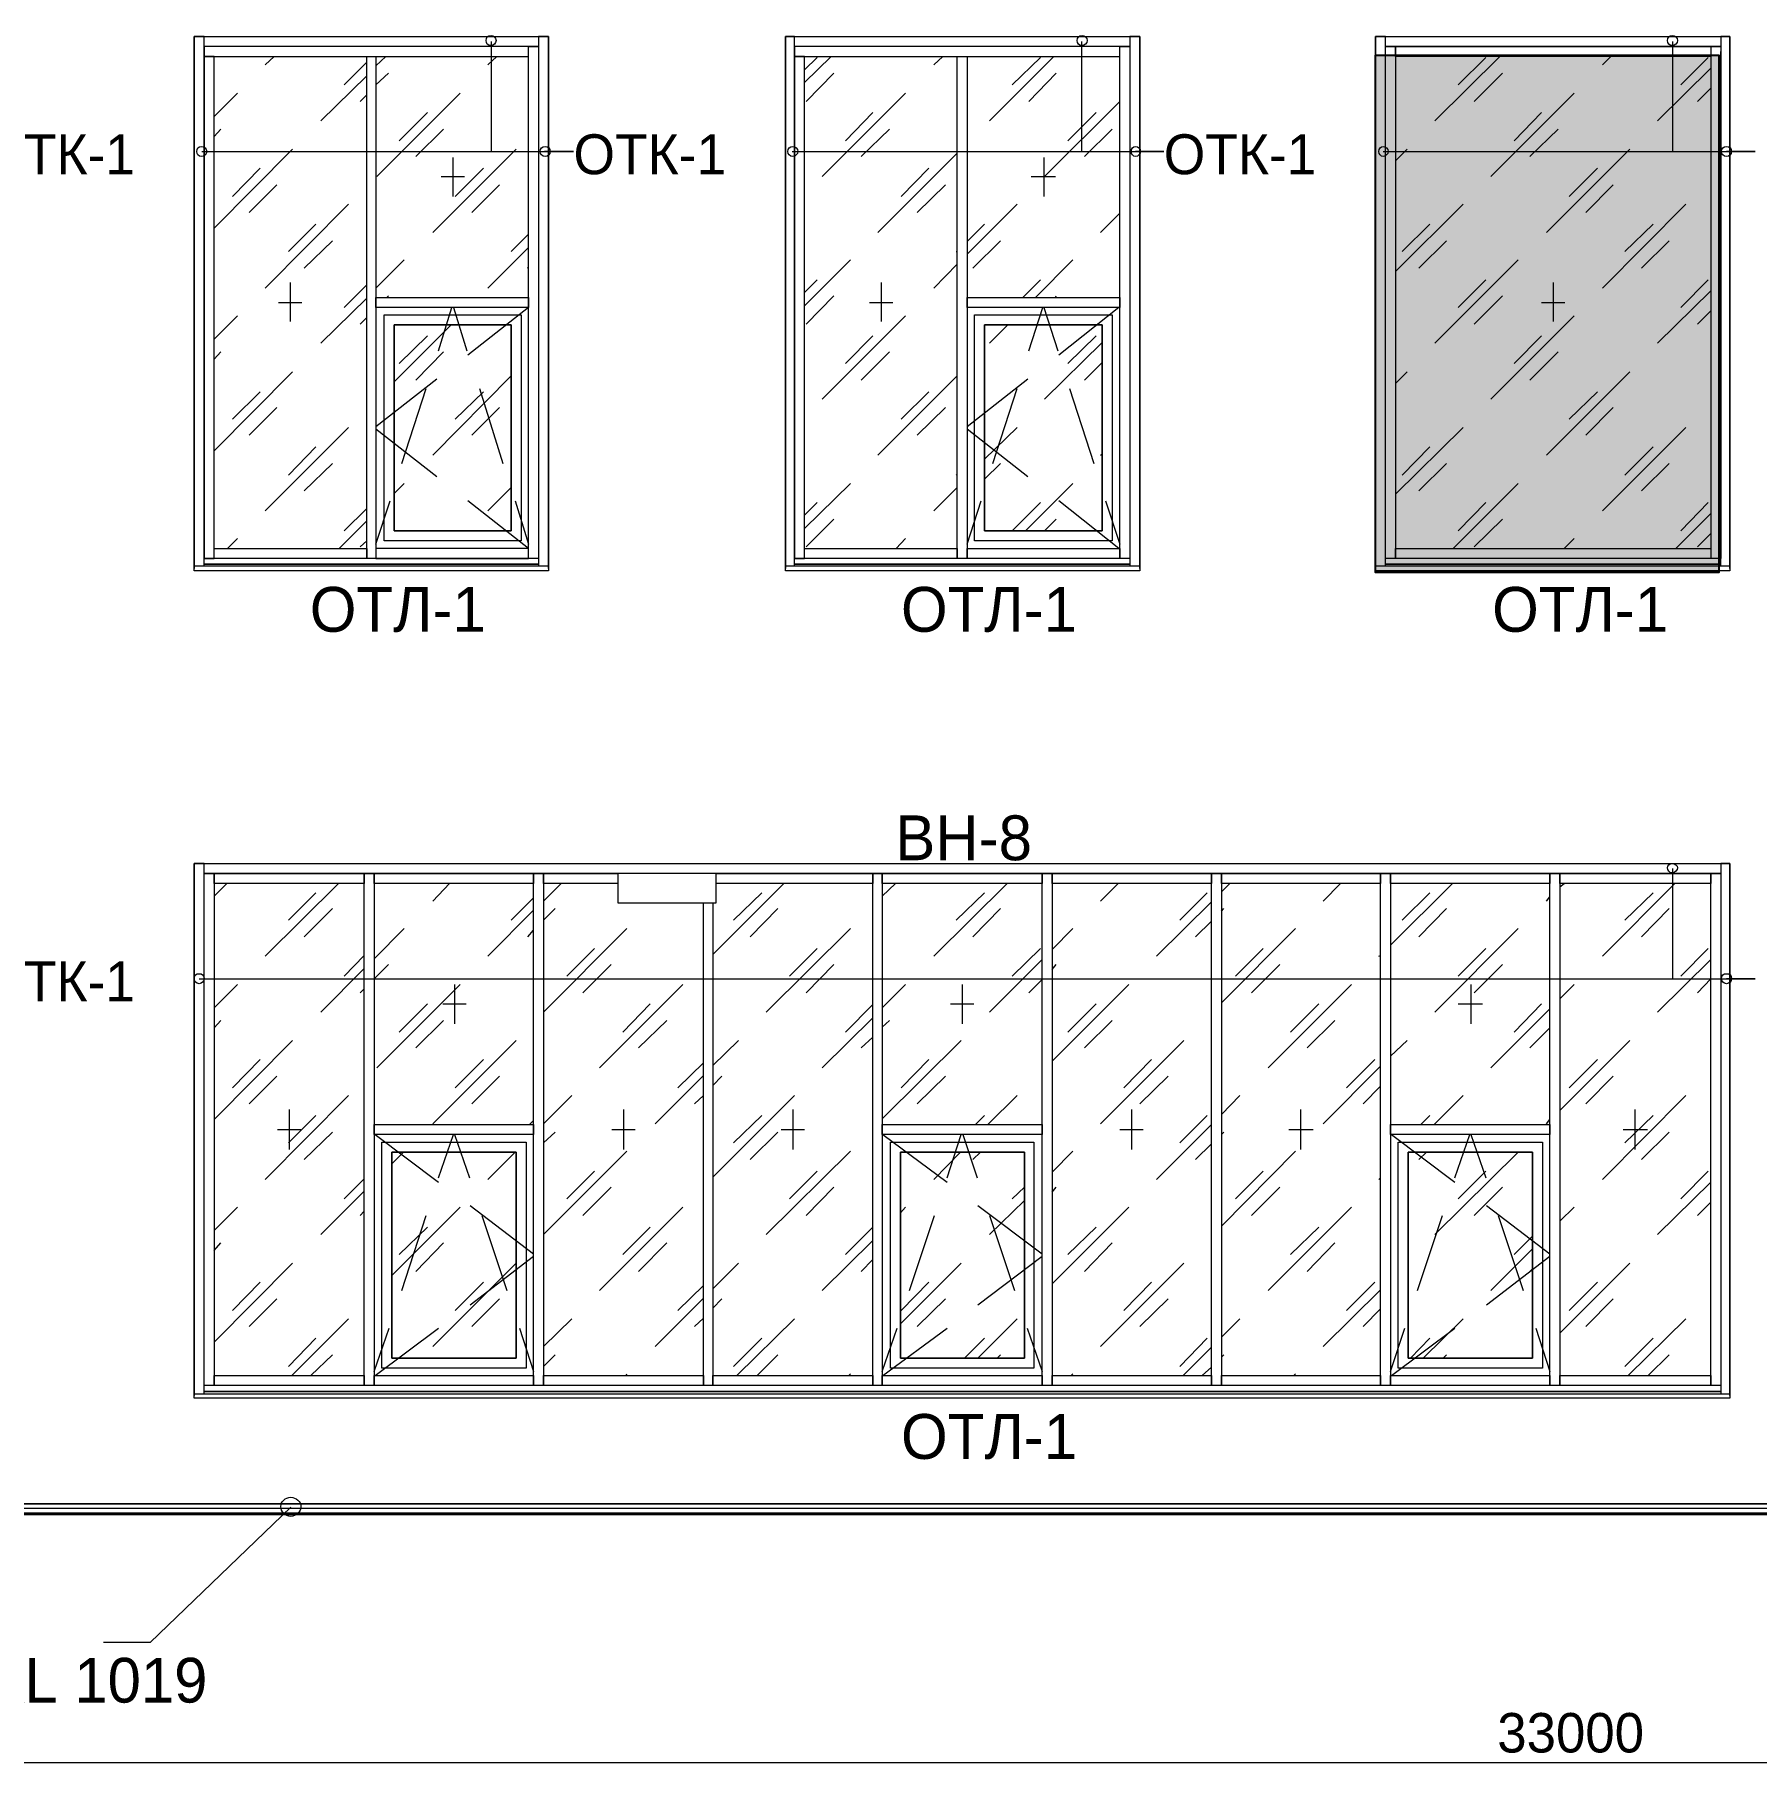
# Model space of a CAD drawing. Header units: millimetres. Extents: x 2294 to 908349, y -83289 to 219220.
# Drawn here: x 332009 to 341037, y -9773 to -713 of the extents above; entities that cross this region are included whole.
import ezdxf

# ---------------------------------------------------------------- set-up
doc = ezdxf.new("R2010")
doc.units = ezdxf.units.MM
doc.layers.add('PDF _Геометрия', color=7, linetype='Continuous')
doc.layers.add('PDF _Текст', color=7, linetype='Continuous')

msp = doc.modelspace()

# ---------------------------------------------------------------- hatches: boundary and pattern name
at = {"transparency": 33554551}
h = msp.add_hatch(color=3, dxfattribs=at)
h.dxf.hatch_style = 1
h.paths.add_polyline_path([(339040.2, -820.9), (340839.3, -820.9), (340839.3, -3534.3), (339040.2, -3534.3)])

# ---------------------------------------------------------------- linework, layer by layer
msp.add_lwpolyline([(339040.2, -820.9), (340839.3, -820.9), (340839.3, -3534.3), (339040.2, -3534.3)], close=True)
at = {"layer": 'PDF _Геометрия', "lineweight": 9}
for points in [[(357304.7, 5785.9), (357304.7, -8417.4), (372238, -8417.4), (372238, 5785.9), (372238, -8417.4), (372259.8, -8417.4), (320225, -8417.4), (322638.1, -8417.4), (322638.1, 5785.9)], [(322659.9, 5785.9), (322659.9, -8417.4), (357282.8, -8417.4), (357282.8, 5785.9)], [(332898.2, -3499.4), (332898.2, -3433.8), (332898.2, -2117.9), (332898.2, -3460), (332950.6, -3460), (332950.6, -2117.9), (332950.6, -828.3), (332898.2, -828.3), (332898.2, -2117.9), (332898.2, -802.1), (332898.2, -723.4), (332845.7, -723.4), (332845.7, -802.1), (332845.7, -2117.9), (332845.7, -3433.8), (332845.7, -3512.5), (332845.7, -723.4), (334703.6, -723.4), (334703.6, -3512.5), (334703.6, -3433.8), (334703.6, -2117.9), (334703.6, -802.1), (334703.6, -723.4), (334651.2, -723.4), (334651.2, -802.1), (334651.2, -2117.9), (334651.2, -3433.8), (334651.2, -3499.4)], [(335993.2, -3499.4), (335993.2, -3433.8), (335993.2, -2117.9), (335993.2, -3460), (336045.7, -3460), (336045.7, -2117.9), (336045.7, -828.3), (335993.2, -828.3), (335993.2, -2117.9), (335993.2, -802.1), (335993.2, -723.4), (335945.1, -723.4), (335945.1, -802.1), (335945.1, -2117.9), (335945.1, -3433.8), (335945.1, -3512.5), (335945.1, -723.4), (337803.1, -723.4), (337803.1, -3512.5), (337803.1, -3433.8), (337803.1, -2117.9), (337803.1, -802.1), (337803.1, -723.4), (337750.6, -723.4), (337750.6, -802.1), (337750.6, -2117.9), (337750.6, -3433.8), (337750.6, -3499.4)], [(339092.7, -3499.4), (339092.7, -3433.8), (339092.7, -802.1), (339092.7, -723.4), (339040.2, -723.4), (339040.2, -802.1), (339040.2, -3433.8), (339040.2, -3512.5), (339040.2, -723.4), (340898.1, -723.4), (340898.1, -3512.5), (340898.1, -3433.8), (340898.1, -802.1), (340898.1, -723.4), (340850, -723.4), (340850, -802.1)], [(334598.7, -3407.6), (333798.7, -3407.6), (333798.7, -3460), (334598.7, -3460), (334598.7, -2117.9), (334598.7, -802.1), (334598.7, -775.9), (334651.2, -775.9), (334651.2, -802.1), (334651.2, -2117.9), (334651.2, -3460), (334598.7, -3460), (334598.7, -3407.6), (334279.6, -3158.4)], [(334402, -749.6), (334402, -1326.7), (334834.8, -1326.7), (334681.8, -1326.7)], [(337497.1, -749.6), (337497.1, -1326.7), (337929.8, -1326.7), (337781.2, -1326.7)], [(340850, -3460), (339092.7, -3460), (339092.7, -802.1), (339092.7, -775.9), (339145.1, -775.9), (339145.1, -802.1), (339145.1, -3460), (339092.7, -3460)], [(340596.5, -749.6), (340596.5, -1326.7), (341029.3, -1326.7), (340880.6, -1326.7)], [(340797.6, -775.9), (340850, -775.9)], [(340797.6, -775.9), (340797.6, -802.1)], [(340797.6, -802.1), (340797.6, -3460)], [(340850, -3499.4), (340850, -3433.8), (340850, -802.1), (340850, -3460)], [(333217.3, -872), (333265.4, -828.3)], [(333632.6, -977), (333750.6, -858.9)], [(333798.7, -876.4), (333851.2, -828.3)], [(334384.5, -872), (334432.6, -828.3)], [(336045.7, -963.8), (336185.6, -828.3)], [(336045.7, -898.3), (336111.3, -832.7)], [(336723.3, -872), (336771.4, -828.3)], [(337016.2, -1164.9), (337352.8, -828.3)], [(337134.2, -977), (337282.8, -832.7)], [(339350.6, -1164.9), (339691.6, -828.3)], [(339473, -977), (339617.3, -832.7)], [(340229.3, -872), (340273, -828.3)], [(340517.8, -1164.9), (340797.6, -889.5)], [(340640.2, -977), (340784.5, -832.7)], [(333510.2, -1164.9), (333750.6, -928.9)], [(333798.7, -977), (333864.3, -915.8)], [(336054.4, -1064.4), (336198.7, -915.8)], [(337221.6, -1064.4), (337365.9, -915.8)], [(339556.1, -1064.4), (339704.7, -915.8)], [(340727.6, -1064.4), (340797.6, -994.4)], [(332950.6, -1143.1), (333073, -1020.7)], [(333715.6, -1064.4), (333750.6, -1029.4)], [(333803.1, -1457.8), (334240.2, -1020.7)], [(336137.5, -1457.8), (336574.6, -1020.7)], [(337304.7, -1457.8), (337698.1, -1064.4)], [(339643.5, -1457.8), (340080.7, -1020.7)], [(333921.1, -1269.9), (334069.7, -1121.2)], [(336259.9, -1269.9), (336404.2, -1121.2)], [(337427.1, -1269.9), (337575.7, -1121.2)], [(339765.9, -1269.9), (339910.2, -1121.2)], [(332950.6, -1248), (332985.6, -1208.7)], [(334008.5, -1352.9), (334152.8, -1208.7)], [(336343, -1352.9), (336491.6, -1208.7)], [(337514.5, -1352.9), (337658.8, -1208.7)], [(339849, -1352.9), (339997.6, -1208.7)], [(332885, -1326.7), (334834.8, -1326.7)], [(332950.6, -1728.9), (333361.5, -1313.6)], [(334096, -1750.7), (334533.1, -1313.6)], [(334200.9, -1357.3), (334200.9, -1562.8)], [(335980.1, -1326.7), (337929.8, -1326.7)], [(336430.4, -1750.7), (336845.7, -1335.4)], [(337300.3, -1357.3), (337300.3, -1562.8)], [(339079.6, -1326.7), (341029.3, -1326.7)], [(339145.1, -1374.8), (339206.3, -1313.6)], [(339936.4, -1750.7), (340373.5, -1313.6)], [(333046.8, -1562.8), (333191.1, -1414.1)], [(334214, -1562.8), (334362.6, -1414.1)], [(336552.8, -1562.8), (336697.1, -1414.1)], [(340054.4, -1562.8), (340203.1, -1414.1)], [(333134.2, -1645.8), (333278.5, -1501.5)], [(334139.7, -1457.8), (334262.1, -1457.8)], [(334301.4, -1645.8), (334445.7, -1501.5)], [(336635.9, -1645.8), (336784.5, -1501.5)], [(337234.8, -1457.8), (337361.5, -1457.8)], [(340141.9, -1645.8), (340286.1, -1501.5)], [(333217.3, -2043.6), (333654.4, -1602.1)], [(336898.1, -1864.4), (337160.4, -1602.1)], [(339145.1, -1956.2), (339499.2, -1602.1)], [(340229.3, -2043.6), (340666.4, -1602.1)], [(333339.7, -1851.3), (333483.9, -1707)], [(336898.1, -1798.8), (336989.9, -1707)], [(337597.6, -1750.7), (337698.1, -1650.2)], [(339180.1, -1851.3), (339324.4, -1707)], [(340347.3, -1851.3), (340496, -1707)], [(333422.7, -1938.7), (333571.4, -1794.4)], [(334506.9, -1851.3), (334598.7, -1759.5)], [(336928.7, -1938.7), (337073, -1794.4)], [(339267.5, -1938.7), (339411.8, -1794.4)], [(340434.7, -1938.7), (340579, -1794.4)], [(333798.7, -2043.6), (333947.3, -1895)], [(334384.5, -2043.6), (334598.7, -1829.4)], [(336045.7, -2135.4), (336286.1, -1895)], [(336841.3, -1851.3), (336845.7, -1851.3)], [(337256.6, -2091.7), (337453.3, -1895)], [(339350.6, -2332.1), (339787.8, -1895)], [(334594.3, -1938.7), (334598.7, -1930)], [(336723.3, -2043.6), (336845.7, -1916.8)], [(333348.4, -2013), (333348.4, -2218.5)], [(333632.6, -2144.2), (333750.6, -2026.1)], [(333855.5, -2091.7), (333864.3, -2083)], [(336045.7, -2065.5), (336111.3, -1999.9)], [(336054.4, -2231.6), (336198.7, -2083)], [(336447.9, -2013), (336447.9, -2218.5)], [(337191, -2091.7), (337282.8, -1999.9)], [(337361.5, -2091.7), (337365.9, -2083)], [(339473, -2144.2), (339617.3, -1999.9)], [(339556.1, -2231.6), (339704.7, -2083)], [(339971.4, -2013), (339971.4, -2218.5)], [(340517.8, -2332.1), (340797.6, -2056.7)], [(340640.2, -2144.2), (340784.5, -1999.9)], [(333287.2, -2117.9), (333409.6, -2117.9)], [(333510.2, -2332.1), (333750.6, -2096.1)], [(334126.6, -2371.5), (334196.5, -2144.2)], [(334205.3, -2144.2), (334275.2, -2371.5)], [(334598.7, -2144.2), (334279.6, -2393.4)], [(336386.7, -2117.9), (336509.1, -2117.9)], [(337221.6, -2371.5), (337296, -2144.2)], [(337300.3, -2144.2), (337374.6, -2371.5)], [(337693.8, -2144.2), (337379, -2393.4)], [(339910.2, -2117.9), (340032.6, -2117.9)], [(340727.6, -2231.6), (340797.6, -2161.7)], [(332950.6, -2310.3), (333073, -2187.9)], [(333715.6, -2231.6), (333750.6, -2196.6)], [(333894.9, -2533.2), (334192.1, -2236)], [(336137.5, -2625), (336574.6, -2187.9)], [(337016.2, -2332.1), (337112.4, -2236)], [(339643.5, -2625), (340080.7, -2187.9)], [(333921.1, -2437.1), (334069.7, -2292.8)], [(336259.9, -2437.1), (336404.2, -2292.8)], [(337304.7, -2625), (337606.3, -2327.8)], [(337427.1, -2437.1), (337575.7, -2292.8)], [(339765.9, -2437.1), (339910.2, -2292.8)], [(332950.6, -2415.2), (332985.6, -2375.9)], [(334008.5, -2524.5), (334152.8, -2375.9)], [(336343, -2524.5), (336491.6, -2375.9)], [(337514.5, -2524.5), (337606.3, -2432.7)], [(339849, -2524.5), (339997.6, -2375.9)], [(332950.6, -2896.1), (333361.5, -2480.8)], [(334117.8, -2520.1), (333798.7, -2769.3)], [(334096, -2917.9), (334506.9, -2502.6)], [(336430.4, -2917.9), (336845.7, -2502.6)], [(337217.3, -2520.1), (336898.1, -2769.3)], [(339145.1, -2542), (339206.3, -2480.8)], [(339936.4, -2917.9), (340373.5, -2480.8)], [(333046.8, -2730), (333191.1, -2585.7)], [(333934.2, -2961.7), (334061, -2568.2)], [(334214, -2730), (334362.6, -2585.7)], [(334340.8, -2568.2), (334463.2, -2961.7)], [(336552.8, -2730), (336697.1, -2585.7)], [(337033.7, -2961.7), (337160.4, -2568.2)], [(337435.8, -2568.2), (337562.6, -2961.7)], [(340054.4, -2730), (340203.1, -2585.7)], [(333134.2, -2813), (333278.5, -2668.8)], [(334301.4, -2813), (334445.7, -2668.8)], [(336635.9, -2813), (336784.5, -2668.8)], [(340141.9, -2813), (340286.1, -2668.8)], [(333217.3, -3210.8), (333654.4, -2773.7)], [(334117.8, -3031.6), (333798.7, -2782.4)], [(337217.3, -3031.6), (336898.1, -2782.4)], [(336989.9, -2939.8), (337160.4, -2773.7)], [(339145.1, -3123.4), (339499.2, -2773.7)], [(340229.3, -3210.8), (340666.4, -2773.7)], [(333339.7, -3022.9), (333483.9, -2874.2)], [(339180.1, -3022.9), (339324.4, -2874.2)], [(340347.3, -3022.9), (340496, -2874.2)], [(333422.7, -3105.9), (333571.4, -2961.7)], [(336989.9, -3044.7), (337073, -2961.7)], [(337597.6, -2917.9), (337606.3, -2913.6)], [(339267.5, -3105.9), (339411.8, -2961.7)], [(340434.7, -3105.9), (340579, -2961.7)], [(333894.9, -3119), (333947.3, -3066.6)], [(334506.9, -3022.9), (334506.9, -3022.9)], [(336045.7, -3302.6), (336286.1, -3066.6)], [(336841.3, -3022.9), (336845.7, -3018.5)], [(337204.2, -3315.8), (337453.3, -3066.6)], [(339446.8, -3407.6), (339787.8, -3066.6)], [(333798.7, -3385.7), (333873, -3158.4)], [(334384.5, -3210.8), (334506.9, -3088.4)], [(334528.8, -3158.4), (334598.7, -3385.7)], [(336045.7, -3232.7), (336111.3, -3167.1)], [(336723.3, -3210.8), (336845.7, -3088.4)], [(336898.1, -3385.7), (336972.5, -3158.4)], [(337134.2, -3315.8), (337282.8, -3167.1)], [(337693.8, -3407.6), (337379, -3158.4)], [(337623.8, -3158.4), (337698.1, -3385.7)], [(339473, -3315.8), (339617.3, -3167.1)], [(340640.2, -3315.8), (340784.5, -3167.1)], [(333632.6, -3315.8), (333750.6, -3197.7)], [(336054.4, -3398.8), (336198.7, -3254.6)], [(337304.7, -3315.8), (337365.9, -3254.6)], [(339556.1, -3398.8), (339704.7, -3254.6)], [(340614, -3407.6), (340797.6, -3223.9)], [(333606.4, -3407.6), (333750.6, -3263.3)], [(340727.6, -3398.8), (340797.6, -3328.9)], [(333020.6, -3407.6), (333073, -3355.1)], [(333715.6, -3398.8), (333750.6, -3368.2)], [(336526.6, -3407.6), (336574.6, -3355.1)], [(340028.2, -3407.6), (340080.7, -3355.1)], [(332845.7, -3499.4), (332845.7, -3499.4)], [(332845.7, -3525.6), (332845.7, -3521.2)], [(334651.2, -3460), (332898.2, -3460)], [(334651.2, -3490.6), (332898.2, -3490.6), (334651.2, -3490.6)], [(334651.2, -3490.6), (332898.2, -3490.6)], [(334703.6, -3499.4), (334703.6, -3499.4)], [(334703.6, -3521.2), (334703.6, -3525.6)], [(335945.1, -3499.4), (335945.1, -3499.4)], [(335945.1, -3525.6), (335945.1, -3521.2)], [(337750.6, -3460), (335993.2, -3460)], [(337750.6, -3490.6), (335993.2, -3490.6), (337750.6, -3490.6)], [(337750.6, -3490.6), (335993.2, -3490.6)], [(337803.1, -3499.4), (337803.1, -3499.4)], [(337803.1, -3521.2), (337803.1, -3525.6)], [(339040.2, -3499.4), (339040.2, -3499.4)], [(339040.2, -3525.6), (339040.2, -3521.2)], [(340850, -3490.6), (339092.7, -3490.6), (340850, -3490.6)], [(340850, -3490.6), (339092.7, -3490.6)], [(340850, -3460), (340797.6, -3460)], [(340898.1, -3499.4), (340898.1, -3499.4)], [(340898.1, -3521.2), (340898.1, -3525.6)], [(332898.2, -7840.3), (332898.2, -7770.4), (332898.2, -6454.5), (332898.2, -5112.5), (332950.6, -5112.5), (332950.6, -6454.5), (332950.6, -7796.6), (332898.2, -7796.6), (332898.2, -6454.5), (332898.2, -5138.7), (332898.2, -5060), (332845.7, -5060), (332845.7, -5138.7), (332845.7, -6454.5), (332845.7, -7770.4), (332845.7, -7849.1), (332845.7, -5060), (340898.1, -5060), (340898.1, -7849.1), (340898.1, -7770.4), (340898.1, -6454.5), (340898.1, -5138.7), (340898.1, -5060), (340850, -5060), (340850, -5138.7), (340850, -6454.5), (340850, -7796.6), (340797.6, -7796.6), (340797.6, -6454.5), (340797.6, -5112.5), (340850, -5112.5), (340850, -6454.5), (340850, -7770.4), (340850, -7840.3)], [(335066.5, -5164.9), (334677.4, -5164.9), (334677.4, -5112.5), (335066.5, -5112.5), (335066.5, -5265.5), (335582.3, -5265.5), (335582.3, -5112.5), (336404.2, -5112.5), (336404.2, -5164.9), (335582.3, -5164.9)], [(340596.5, -5086.2), (340596.5, -5663.3), (341029.3, -5663.3), (340880.6, -5663.3)], [(332950.6, -5230.5), (333016.2, -5164.9)], [(333217.3, -5545.3), (333602, -5164.9)], [(333339.7, -5357.3), (333483.9, -5213)], [(334096, -5256.7), (334183.4, -5164.9)], [(334506.9, -5357.3), (334624.9, -5239.2)], [(334677.4, -5256.7), (334769.2, -5164.9)], [(335564.8, -5536.5), (335936.4, -5164.9)], [(335674.1, -5357.3), (335822.7, -5213)], [(336452.2, -5230.5), (336522.2, -5164.9)], [(336723.3, -5545.3), (337108, -5164.9)], [(336841.3, -5357.3), (336989.9, -5213)], [(337597.6, -5256.7), (337689.4, -5164.9)], [(338012.9, -5357.3), (338157.2, -5213)], [(338231.5, -5208.6), (338275.2, -5164.9)], [(338764.8, -5256.7), (338856.6, -5164.9)], [(339118.9, -5488.4), (339442.4, -5164.9)], [(339180.1, -5357.3), (339324.4, -5213)], [(339936.4, -5256.7), (339953.9, -5234.9)], [(340006.3, -5182.4), (340028.2, -5164.9)], [(340229.3, -5545.3), (340609.6, -5164.9)], [(340347.3, -5357.3), (340496, -5213)], [(333422.7, -5444.7), (333571.4, -5296.1)], [(334384.5, -5545.3), (334624.9, -5304.8)], [(334677.4, -5357.3), (334738.6, -5296.1)], [(335564.8, -5265.5), (335564.8, -6454.5), (335564.8, -7796.6), (335516.7, -7796.6), (335516.7, -6454.5), (335516.7, -5265.5)], [(335761.5, -5444.7), (335905.8, -5296.1)], [(336928.7, -5444.7), (337073, -5296.1)], [(337890.5, -5545.3), (338179, -5261.1)], [(338231.5, -5309.2), (338244.6, -5296.1)], [(339267.5, -5444.7), (339411.8, -5296.1)], [(340434.7, -5444.7), (340579, -5296.1)], [(333790, -5558.4), (333947.3, -5401)], [(334594.3, -5444.7), (334624.9, -5409.7)], [(334677.4, -5838.2), (335114.5, -5401)], [(335844.6, -5838.2), (336286.1, -5401)], [(337344, -5510.3), (337453.3, -5401)], [(338096, -5444.7), (338179, -5361.6)], [(338231.5, -5790.1), (338620.5, -5401)], [(339350.6, -5838.2), (339787.8, -5401)], [(334799.8, -5650.2), (334944.1, -5505.9)], [(335967, -5650.2), (336111.3, -5505.9)], [(337134.2, -5650.2), (337282.8, -5505.9)], [(338305.8, -5650.2), (338450.1, -5505.9)], [(339473, -5650.2), (339617.3, -5505.9)], [(340640.2, -5650.2), (340784.5, -5505.9)], [(333510.2, -5838.2), (333737.5, -5610.8)], [(333632.6, -5650.2), (333737.5, -5540.9)], [(333790, -5663.3), (333864.3, -5589)], [(334882.9, -5737.6), (335031.5, -5589)], [(336054.4, -5737.6), (336198.7, -5589)], [(337016.2, -5838.2), (337291.6, -5562.7)], [(337344, -5615.2), (337365.9, -5589)], [(338388.9, -5737.6), (338537.5, -5589)], [(339057.7, -5545.3), (339066.4, -5540.9)], [(339556.1, -5737.6), (339704.7, -5589)], [(340517.8, -5838.2), (340797.6, -5562.7)], [(332871.9, -5663.3), (341029.3, -5663.3)], [(332950.6, -5816.3), (333073, -5693.9)], [(333803.1, -6131), (334240.2, -5693.9)], [(334209.6, -5693.9), (334209.6, -5899.4)], [(334970.3, -6131), (335407.4, -5693.9)], [(336452.2, -5816.3), (336574.6, -5693.9)], [(336871.9, -5693.9), (336871.9, -5899.4)], [(337221.6, -5737.6), (337291.6, -5667.7)], [(337344, -6096.1), (337746.2, -5693.9)], [(338476.3, -6131), (338913.4, -5693.9)], [(339538.6, -5693.9), (339538.6, -5899.4)], [(340006.3, -5768.2), (340080.7, -5693.9)], [(340727.6, -5737.6), (340797.6, -5663.3)], [(333715.6, -5737.6), (333737.5, -5715.7)], [(333921.1, -5943.1), (334069.7, -5794.4)], [(334148.4, -5794.4), (334270.8, -5794.4)], [(335092.7, -5943.1), (335236.9, -5794.4)], [(336810.7, -5794.4), (336933.1, -5794.4)], [(337427.1, -5943.1), (337575.7, -5794.4)], [(338594.3, -5943.1), (338743, -5794.4)], [(339473, -5794.4), (339599.8, -5794.4)], [(339765.9, -5943.1), (339910.2, -5794.4)], [(332950.6, -5921.2), (332985.6, -5881.9)], [(334008.5, -6026.1), (334152.8, -5881.9)], [(335175.7, -6026.1), (335324.4, -5881.9)], [(336137.5, -6131), (336404.2, -5868.8)], [(336259.9, -5943.1), (336404.2, -5798.8)], [(336452.2, -5916.8), (336491.6, -5881.9)], [(337514.5, -6026.1), (337658.8, -5881.9)], [(338681.7, -6026.1), (338826, -5881.9)], [(339643.5, -6131), (339953.9, -5820.7)], [(336343, -6026.1), (336404.2, -5969.3)], [(339849, -6026.1), (339953.9, -5921.2)], [(332950.6, -6402.1), (333361.5, -5986.8)], [(334096, -6423.9), (334533.1, -5986.8)], [(335564.8, -6117.9), (335700.3, -5986.8)], [(336452.2, -6397.7), (336867.5, -5986.8)], [(337597.6, -6423.9), (338034.8, -5986.8)], [(339118.9, -6069.8), (339206.3, -5986.8)], [(340006.3, -6354), (340373.5, -5986.8)], [(333046.8, -6236), (333191.1, -6087.3)], [(334214, -6236), (334362.6, -6087.3)], [(335381.2, -6236), (335516.7, -6104.8)], [(336552.8, -6236), (336697.1, -6087.3)], [(337720, -6236), (337864.3, -6087.3)], [(338764.8, -6423.9), (339066.4, -6122.3)], [(338887.2, -6236), (339035.8, -6087.3)], [(340054.4, -6236), (340203.1, -6087.3)], [(333134.2, -6319), (333278.5, -6174.8)], [(334301.4, -6319), (334445.7, -6174.8)], [(335263.2, -6423.9), (335516.7, -6170.4)], [(335564.8, -6222.8), (335612.9, -6174.8)], [(336635.9, -6319), (336784.5, -6174.8)], [(337803.1, -6319), (337951.7, -6174.8)], [(338974.6, -6319), (339066.4, -6227.2)], [(340141.9, -6319), (340286.1, -6174.8)], [(333217.3, -6716.8), (333654.4, -6275.3)], [(334677.4, -6423.9), (334826, -6275.3)], [(335468.6, -6319), (335516.7, -6275.3)], [(335564.8, -6703.7), (335993.2, -6275.3)], [(337007.4, -6428.3), (337160.4, -6275.3)], [(338231.5, -6375.9), (338327.7, -6275.3)], [(339346.2, -6428.3), (339499.2, -6275.3)], [(340229.3, -6716.8), (340666.4, -6275.3)], [(333339.7, -6524.5), (333483.9, -6380.2)], [(333344.1, -6349.6), (333344.1, -6559.5)], [(334603.1, -6428.3), (334624.9, -6406.5)], [(335097.1, -6349.6), (335097.1, -6559.5)], [(335674.1, -6524.5), (335822.7, -6380.2)], [(335984.5, -6349.6), (335984.5, -6559.5)], [(336941.9, -6428.3), (336989.9, -6380.2)], [(337759.3, -6349.6), (337759.3, -6559.5)], [(337890.5, -6716.8), (338179, -6428.3)], [(338012.9, -6524.5), (338157.2, -6380.2)], [(338646.8, -6349.6), (338646.8, -6559.5)], [(339276.3, -6428.3), (339324.4, -6380.2)], [(339936.4, -6423.9), (339953.9, -6402.1)], [(340347.3, -6524.5), (340496, -6380.2)], [(340399.8, -6349.6), (340399.8, -6559.5)], [(333282.9, -6454.5), (333405.3, -6454.5)], [(333422.7, -6611.9), (333571.4, -6467.7)], [(333794.3, -6480.8), (334126.6, -6730)], [(334126.6, -6708.1), (334205.3, -6480.8)], [(334209.6, -6480.8), (334288.3, -6708.1)], [(334677.4, -6524.5), (334738.6, -6467.7)], [(335035.9, -6454.5), (335158.3, -6454.5)], [(335761.5, -6611.9), (335905.8, -6467.7)], [(335923.3, -6454.5), (336045.7, -6454.5)], [(336456.6, -6480.8), (336793.2, -6730)], [(336793.2, -6708.1), (336867.5, -6480.8)], [(336876.3, -6480.8), (336950.6, -6708.1)], [(337698.1, -6454.5), (337820.5, -6454.5)], [(338231.5, -6480.8), (338244.6, -6467.7)], [(338585.6, -6454.5), (338712.3, -6454.5)], [(339123.3, -6480.8), (339455.5, -6730)], [(339455.5, -6708.1), (339534.2, -6480.8)], [(339538.6, -6480.8), (339617.3, -6708.1)], [(340338.6, -6454.5), (340465.4, -6454.5)], [(340434.7, -6611.9), (340579, -6467.7)], [(333881.8, -6633.8), (333943, -6572.6)], [(334384.5, -6716.8), (334528.8, -6572.6)], [(334677.4, -7005.4), (335114.5, -6568.2)], [(335844.6, -7005.4), (336286.1, -6568.2)], [(336723.3, -6716.8), (336863.2, -6572.6)], [(336928.7, -6611.9), (336968.1, -6572.6)], [(337344, -6677.5), (337453.3, -6568.2)], [(338096, -6611.9), (338179, -6528.9)], [(338231.5, -6961.6), (338620.5, -6568.2)], [(339267.5, -6611.9), (339306.9, -6572.6)], [(339350.6, -7005.4), (339787.8, -6572.6)], [(334799.8, -6817.4), (334944.1, -6673.1)], [(335967, -6817.4), (336111.3, -6673.1)], [(338305.8, -6817.4), (338450.1, -6673.1)], [(339473, -6817.4), (339617.3, -6673.1)], [(340640.2, -6817.4), (340784.5, -6673.1)], [(333510.2, -7005.4), (333737.5, -6778)], [(333632.6, -6817.4), (333737.5, -6712.5)], [(334882.9, -6904.8), (335031.5, -6756.2)], [(336054.4, -6904.8), (336198.7, -6756.2)], [(337134.2, -6817.4), (337199.8, -6756.2)], [(337344, -6782.4), (337365.9, -6756.2)], [(338388.9, -6904.8), (338537.5, -6756.2)], [(339057.7, -6716.8), (339066.4, -6708.1)], [(339556.1, -6904.8), (339704.7, -6756.2)], [(340517.8, -7005.4), (340797.6, -6730)], [(332950.6, -6983.5), (333073, -6861.1)], [(333715.6, -6904.8), (333737.5, -6883)], [(333881.8, -7219.6), (334240.2, -6861.1)], [(334292.7, -6852.4), (334624.9, -7105.9)], [(334970.3, -7298.3), (335407.4, -6861.1)], [(336548.4, -6891.7), (336574.6, -6861.1)], [(336955, -6852.4), (337291.6, -7105.9)], [(337016.2, -7005.4), (337199.8, -6826.1)], [(337344, -7263.3), (337746.2, -6861.1)], [(338476.3, -7298.3), (338913.4, -6861.1)], [(339621.6, -6852.4), (339953.9, -7105.9)], [(340006.3, -6935.4), (340080.7, -6861.1)], [(340727.6, -6904.8), (340797.6, -6834.9)], [(333921.1, -7110.3), (334069.7, -6966)], [(333934.2, -7298.3), (334061, -6904.8)], [(334353.9, -6904.8), (334485, -7298.3)], [(335092.7, -7110.3), (335236.9, -6966)], [(336259.9, -7110.3), (336404.2, -6966)], [(336596.5, -7298.3), (336727.7, -6904.8)], [(337016.2, -6904.8), (337147.3, -7298.3)], [(337427.1, -7110.3), (337575.7, -6966)], [(338594.3, -7110.3), (338743, -6966)], [(339258.8, -7298.3), (339389.9, -6904.8)], [(339682.8, -6904.8), (339814, -7298.3)], [(332950.6, -7088.4), (332985.6, -7049.1)], [(334008.5, -7197.7), (334152.8, -7049.1)], [(335175.7, -7197.7), (335324.4, -7049.1)], [(336137.5, -7298.3), (336404.2, -7036)], [(337514.5, -7197.7), (337658.8, -7049.1)], [(338681.7, -7197.7), (338826, -7049.1)], [(339765.9, -7110.3), (339862.1, -7014.1)], [(332950.6, -7569.3), (333361.5, -7154)], [(334096, -7591.2), (334533.1, -7154)], [(334292.7, -7372.6), (334624.9, -7119)], [(335564.8, -7289.5), (335700.3, -7154)], [(336343, -7197.7), (336404.2, -7136.5)], [(336548.4, -7473.1), (336867.5, -7154)], [(336955, -7372.6), (337291.6, -7119)], [(337597.6, -7591.2), (338034.8, -7154)], [(339621.6, -7372.6), (339953.9, -7119)], [(339643.5, -7298.3), (339862.1, -7079.7)], [(340006.3, -7521.2), (340373.5, -7154)], [(339849, -7197.7), (339862.1, -7184.6)], [(333046.8, -7403.2), (333191.1, -7254.5)], [(334214, -7403.2), (334362.6, -7254.5)], [(335263.2, -7591.2), (335516.7, -7337.6)], [(335381.2, -7403.2), (335516.7, -7272)], [(336552.8, -7403.2), (336697.1, -7254.5)], [(337720, -7403.2), (337864.3, -7254.5)], [(338764.8, -7591.2), (339066.4, -7293.9)], [(338887.2, -7403.2), (339035.8, -7254.5)], [(340054.4, -7403.2), (340203.1, -7254.5)], [(333134.2, -7486.2), (333278.5, -7342)], [(334301.4, -7486.2), (334445.7, -7342)], [(335564.8, -7390.1), (335612.9, -7342)], [(336635.9, -7486.2), (336784.5, -7342)], [(337803.1, -7486.2), (337951.7, -7342)], [(338974.6, -7486.2), (339066.4, -7394.4)], [(340141.9, -7486.2), (340286.1, -7342)], [(333357.2, -7744.2), (333654.4, -7446.9)], [(333790, -7722.3), (333868.6, -7495)], [(333794.3, -7744.2), (334126.6, -7495)], [(334550.6, -7495), (334624.9, -7722.3)], [(334677.4, -7591.2), (334826, -7446.9)], [(335468.6, -7486.2), (335516.7, -7442.5)], [(335691.6, -7744.2), (335993.2, -7446.9)], [(336452.2, -7722.3), (336530.9, -7495)], [(336456.6, -7744.2), (336793.2, -7495)], [(336955, -7652.4), (337160.4, -7446.9)], [(337212.9, -7495), (337291.6, -7722.3)], [(338231.5, -7543.1), (338327.7, -7446.9)], [(339118.9, -7722.3), (339193.2, -7495)], [(339123.3, -7744.2), (339455.5, -7495)], [(339289.4, -7652.4), (339499.2, -7446.9)], [(339879.6, -7495), (339953.9, -7722.3)], [(340364.8, -7744.2), (340666.4, -7446.9)], [(333339.7, -7696.1), (333483.9, -7547.4)], [(335674.1, -7696.1), (335822.7, -7547.4)], [(336885, -7652.4), (336989.9, -7547.4)], [(338012.9, -7696.1), (338157.2, -7547.4)], [(338030.4, -7744.2), (338179, -7595.5)], [(339223.8, -7652.4), (339324.4, -7547.4)], [(340347.3, -7696.1), (340496, -7547.4)], [(333457.7, -7744.2), (333571.4, -7634.9)], [(334677.4, -7696.1), (334738.6, -7634.9)], [(335796.5, -7744.2), (335905.8, -7634.9)], [(337055.5, -7652.4), (337073, -7634.9)], [(338231.5, -7648), (338244.6, -7634.9)], [(339394.3, -7652.4), (339411.8, -7634.9)], [(340469.7, -7744.2), (340579, -7634.9)], [(335110.2, -7744.2), (335114.5, -7735.4)], [(336277.4, -7744.2), (336286.1, -7735.4)], [(337444.6, -7744.2), (337453.3, -7735.4)], [(338130.9, -7744.2), (338179, -7700.4)], [(338611.8, -7744.2), (338620.5, -7735.4)], [(340898.1, -7857.8), (340898.1, -7862.2), (332845.7, -7862.2), (332845.7, -7840.3), (332845.7, -7831.6)], [(332845.7, -7840.3), (340898.1, -7840.3)], [(332845.7, -7862.2), (332845.7, -7857.8)], [(340850, -7796.6), (332898.2, -7796.6)], [(340850, -7827.2), (332898.2, -7827.2), (340850, -7827.2)], [(340850, -7827.2), (332898.2, -7827.2)], [(340898.1, -7831.6), (340898.1, -7840.3), (340898.1, -7862.2)], [(320225, -8439.2), (372259.8, -8439.2)], [(333352.8, -8434.9), (332614, -9143.1), (332369.2, -9143.1)], [(319709.1, -9772.6), (322362.7, -9772.6), (322931, -9772.6), (357007.4, -9772.6), (357575.7, -9772.6), (372775.7, -9772.6)]]:
    msp.add_lwpolyline(points, dxfattribs=at)
for points in [[(333772.5, -775.9), (332898.2, -775.9), (332898.2, -828.3), (333772.5, -828.3), (334598.7, -828.3), (334598.7, -775.9), (333772.5, -775.9), (332924.4, -775.9), (332898.2, -775.9), (332898.2, -723.4), (332924.4, -723.4), (333772.5, -723.4), (334624.9, -723.4), (334651.2, -723.4), (334651.2, -775.9), (334624.9, -775.9)], [(336871.9, -775.9), (335993.2, -775.9), (335993.2, -828.3), (336871.9, -828.3), (337698.1, -828.3), (337698.1, -775.9), (336871.9, -775.9), (336019.5, -775.9), (335993.2, -775.9), (335993.2, -723.4), (336019.5, -723.4), (336871.9, -723.4), (337724.4, -723.4), (337750.6, -723.4), (337750.6, -775.9), (337724.4, -775.9)], [(339118.9, -775.9), (339092.7, -775.9), (339092.7, -723.4), (339118.9, -723.4), (340850, -723.4), (340850, -775.9)], [(337698.1, -802.1), (337698.1, -775.9), (337750.6, -775.9), (337750.6, -802.1), (337750.6, -2117.9), (337750.6, -3460), (337698.1, -3460), (337698.1, -2117.9)], [(340797.6, -828.3), (339145.1, -828.3), (339145.1, -775.9), (340797.6, -775.9)], [(333798.7, -3460), (333750.6, -3460), (332950.6, -3460), (332950.6, -3407.6), (333750.6, -3407.6), (333750.6, -3460), (333750.6, -2117.9), (333750.6, -828.3), (333798.7, -828.3), (333798.7, -2117.9)], [(336898.1, -3460), (336845.7, -3460), (336045.7, -3460), (336045.7, -3407.6), (336845.7, -3407.6), (336845.7, -3460), (336845.7, -2117.9), (336845.7, -828.3), (336898.1, -828.3), (336898.1, -2117.9)], [(334598.7, -2144.2), (333798.7, -2144.2), (333798.7, -2091.7), (334598.7, -2091.7)], [(337698.1, -2144.2), (336898.1, -2144.2), (336898.1, -2091.7), (337698.1, -2091.7)], [(333842.4, -2183.5), (334559.4, -2183.5), (334559.4, -3368.2), (333842.4, -3368.2)], [(334559.4, -2183.5), (334559.4, -3368.2), (333842.4, -3368.2), (333842.4, -2183.5)], [(334506.9, -2236), (333894.9, -2236), (333894.9, -3315.8), (334506.9, -3315.8)], [(333894.9, -3315.8), (333894.9, -2236), (334506.9, -2236), (334506.9, -3315.8)], [(336937.5, -2183.5), (337658.8, -2183.5), (337658.8, -3368.2), (336937.5, -3368.2)], [(337658.8, -2183.5), (337658.8, -3368.2), (336937.5, -3368.2), (336937.5, -2183.5)], [(337606.3, -2236), (336989.9, -2236), (336989.9, -3315.8), (337606.3, -3315.8)], [(336989.9, -3315.8), (336989.9, -2236), (337606.3, -2236), (337606.3, -3315.8)], [(337698.1, -3460), (336898.1, -3460), (336898.1, -3407.6), (337698.1, -3407.6)], [(340797.6, -3460), (339145.1, -3460), (339145.1, -3407.6), (340797.6, -3407.6)], [(334703.6, -3525.6), (332845.7, -3525.6), (332845.7, -3499.4), (334703.6, -3499.4)], [(337803.1, -3525.6), (335945.1, -3525.6), (335945.1, -3499.4), (337803.1, -3499.4)], [(340898.1, -3525.6), (339040.2, -3525.6), (339040.2, -3499.4), (340898.1, -3499.4)], [(332898.2, -5060), (332924.4, -5060), (333763.7, -5060), (334651.2, -5060), (335538.6, -5060), (336430.4, -5060), (337317.8, -5060), (338205.2, -5060), (339092.7, -5060), (339980.1, -5060), (340823.8, -5060), (340850, -5060), (340850, -5112.5), (340823.8, -5112.5), (339980.1, -5112.5), (339092.7, -5112.5), (338205.2, -5112.5), (337317.8, -5112.5), (336430.4, -5112.5), (335538.6, -5112.5), (334651.2, -5112.5), (333763.7, -5112.5), (332924.4, -5112.5), (332898.2, -5112.5)], [(333737.5, -5164.9), (332950.6, -5164.9), (332950.6, -5112.5), (333737.5, -5112.5)], [(333737.5, -6454.5), (333737.5, -5112.5), (333790, -5112.5), (333790, -6454.5), (333790, -7796.6), (333737.5, -7796.6)], [(334624.9, -5164.9), (333790, -5164.9), (333790, -5112.5), (334624.9, -5112.5)], [(334624.9, -6454.5), (334624.9, -5112.5), (334677.4, -5112.5), (334677.4, -6454.5), (334677.4, -7796.6), (334624.9, -7796.6)], [(336404.2, -6454.5), (336404.2, -5112.5), (336452.2, -5112.5), (336452.2, -6454.5), (336452.2, -7796.6), (336404.2, -7796.6)], [(337291.6, -5164.9), (336452.2, -5164.9), (336452.2, -5112.5), (337291.6, -5112.5)], [(337291.6, -6454.5), (337291.6, -5112.5), (337344, -5112.5), (337344, -6454.5), (337344, -7796.6), (337291.6, -7796.6)], [(338179, -5164.9), (337344, -5164.9), (337344, -5112.5), (338179, -5112.5)], [(338179, -6454.5), (338179, -5112.5), (338231.5, -5112.5), (338231.5, -6454.5), (338231.5, -7796.6), (338179, -7796.6)], [(339066.4, -5164.9), (338231.5, -5164.9), (338231.5, -5112.5), (339066.4, -5112.5)], [(339066.4, -6454.5), (339066.4, -5112.5), (339118.9, -5112.5), (339118.9, -6454.5), (339118.9, -7796.6), (339066.4, -7796.6)], [(339953.9, -5164.9), (339118.9, -5164.9), (339118.9, -5112.5), (339953.9, -5112.5)], [(339953.9, -6454.5), (339953.9, -5112.5), (340006.3, -5112.5), (340006.3, -6454.5), (340006.3, -7796.6), (339953.9, -7796.6)], [(340797.6, -5164.9), (340006.3, -5164.9), (340006.3, -5112.5), (340797.6, -5112.5)], [(334624.9, -6480.8), (333790, -6480.8), (333790, -6428.3), (334624.9, -6428.3)], [(337291.6, -6480.8), (336452.2, -6480.8), (336452.2, -6428.3), (337291.6, -6428.3)], [(339953.9, -6480.8), (339118.9, -6480.8), (339118.9, -6428.3), (339953.9, -6428.3)], [(333829.3, -6520.1), (334585.6, -6520.1), (334585.6, -7704.8), (333829.3, -7704.8)], [(334585.6, -6520.1), (334585.6, -7704.8), (333829.3, -7704.8), (333829.3, -6520.1)], [(336496, -6520.1), (337247.9, -6520.1), (337247.9, -7704.8), (336496, -7704.8)], [(337247.9, -6520.1), (337247.9, -7704.8), (336496, -7704.8), (336496, -6520.1)], [(339158.2, -6520.1), (339914.5, -6520.1), (339914.5, -7704.8), (339158.2, -7704.8)], [(339914.5, -6520.1), (339914.5, -7704.8), (339158.2, -7704.8), (339158.2, -6520.1)], [(334533.1, -6572.6), (333881.8, -6572.6), (333881.8, -7652.4), (334533.1, -7652.4)], [(333881.8, -7652.4), (333881.8, -6572.6), (334533.1, -6572.6), (334533.1, -7652.4)], [(337199.8, -6572.6), (336548.4, -6572.6), (336548.4, -7652.4), (337199.8, -7652.4)], [(336548.4, -7652.4), (336548.4, -6572.6), (337199.8, -6572.6), (337199.8, -7652.4)], [(339862.1, -6572.6), (339210.7, -6572.6), (339210.7, -7652.4), (339862.1, -7652.4)], [(339210.7, -7652.4), (339210.7, -6572.6), (339862.1, -6572.6), (339862.1, -7652.4)], [(333737.5, -7796.6), (332950.6, -7796.6), (332950.6, -7744.2), (333737.5, -7744.2)], [(334624.9, -7796.6), (333790, -7796.6), (333790, -7744.2), (334624.9, -7744.2)], [(335516.7, -7796.6), (334677.4, -7796.6), (334677.4, -7744.2), (335516.7, -7744.2)], [(336404.2, -7796.6), (335564.8, -7796.6), (335564.8, -7744.2), (336404.2, -7744.2)], [(337291.6, -7796.6), (336452.2, -7796.6), (336452.2, -7744.2), (337291.6, -7744.2)], [(338179, -7796.6), (337344, -7796.6), (337344, -7744.2), (338179, -7744.2)], [(339066.4, -7796.6), (338231.5, -7796.6), (338231.5, -7744.2), (339066.4, -7744.2)], [(339953.9, -7796.6), (339118.9, -7796.6), (339118.9, -7744.2), (339953.9, -7744.2)], [(340797.6, -7796.6), (340006.3, -7796.6), (340006.3, -7744.2), (340797.6, -7744.2)], [(320246.8, -8417.4), (372238, -8417.4)]]:
    msp.add_lwpolyline(points, close=True, dxfattribs=at)
at = {"layer": 'PDF _Геометрия', "lineweight": 40}
msp.add_lwpolyline([(400207.3, -8469.8), (320098.2, -8469.8)], dxfattribs=at)
at = {"layer": 'PDF _Геометрия', "lineweight": 9}
for points in [[(334375.7, -745.3), (334375.7, -727.8), (334384.5, -719), (334402, -719)], [(334375.7, -745.3), (334375.7, -727.8), (334384.5, -719), (334402, -719)], [(334402, -719), (334415.1, -719), (334428.2, -727.8), (334428.2, -745.3)], [(334402, -719), (334415.1, -719), (334428.2, -727.8), (334428.2, -745.3)], [(337475.2, -745.3), (337475.2, -727.8), (337483.9, -719), (337501.4, -719)], [(337475.2, -745.3), (337475.2, -727.8), (337483.9, -719), (337501.4, -719)], [(337501.4, -719), (337514.5, -719), (337527.7, -727.8), (337527.7, -745.3)], [(337501.4, -719), (337514.5, -719), (337527.7, -727.8), (337527.7, -745.3)], [(340570.3, -745.3), (340570.3, -727.8), (340579, -719), (340596.5, -719)], [(340570.3, -745.3), (340570.3, -727.8), (340579, -719), (340596.5, -719)], [(340596.5, -719), (340609.6, -719), (340622.7, -727.8), (340622.7, -745.3)], [(340596.5, -719), (340609.6, -719), (340622.7, -727.8), (340622.7, -745.3)], [(334402, -771.5), (334384.5, -771.5), (334375.7, -758.4), (334375.7, -745.3)], [(334402, -771.5), (334384.5, -771.5), (334375.7, -758.4), (334375.7, -745.3)], [(334428.2, -745.3), (334428.2, -758.4), (334415.1, -771.5), (334402, -771.5)], [(334428.2, -745.3), (334428.2, -758.4), (334415.1, -771.5), (334402, -771.5)], [(337501.4, -771.5), (337483.9, -771.5), (337475.2, -758.4), (337475.2, -745.3)], [(337501.4, -771.5), (337483.9, -771.5), (337475.2, -758.4), (337475.2, -745.3)], [(337527.7, -745.3), (337527.7, -758.4), (337514.5, -771.5), (337501.4, -771.5)], [(337527.7, -745.3), (337527.7, -758.4), (337514.5, -771.5), (337501.4, -771.5)], [(340596.5, -771.5), (340579, -771.5), (340570.3, -758.4), (340570.3, -745.3)], [(340596.5, -771.5), (340579, -771.5), (340570.3, -758.4), (340570.3, -745.3)], [(340622.7, -745.3), (340622.7, -758.4), (340609.6, -771.5), (340596.5, -771.5)], [(340622.7, -745.3), (340622.7, -758.4), (340609.6, -771.5), (340596.5, -771.5)], [(332858.8, -1326.7), (332858.8, -1309.2), (332867.6, -1300.5), (332885, -1300.5)], [(332858.8, -1326.7), (332858.8, -1309.2), (332867.6, -1300.5), (332885, -1300.5)], [(332885, -1352.9), (332867.6, -1352.9), (332858.8, -1339.8), (332858.8, -1326.7)], [(332885, -1352.9), (332867.6, -1352.9), (332858.8, -1339.8), (332858.8, -1326.7)], [(332885, -1300.5), (332898.2, -1300.5), (332911.3, -1309.2), (332911.3, -1326.7)], [(332885, -1300.5), (332898.2, -1300.5), (332911.3, -1309.2), (332911.3, -1326.7)], [(332911.3, -1326.7), (332911.3, -1339.8), (332898.2, -1352.9), (332885, -1352.9)], [(332911.3, -1326.7), (332911.3, -1339.8), (332898.2, -1352.9), (332885, -1352.9)], [(334659.9, -1326.7), (334659.9, -1309.2), (334668.6, -1300.5), (334686.1, -1300.5)], [(334659.9, -1326.7), (334659.9, -1309.2), (334668.6, -1300.5), (334686.1, -1300.5)], [(334686.1, -1352.9), (334668.6, -1352.9), (334659.9, -1339.8), (334659.9, -1326.7)], [(334686.1, -1352.9), (334668.6, -1352.9), (334659.9, -1339.8), (334659.9, -1326.7)], [(334686.1, -1300.5), (334699.2, -1300.5), (334712.4, -1309.2), (334712.4, -1326.7)], [(334686.1, -1300.5), (334699.2, -1300.5), (334712.4, -1309.2), (334712.4, -1326.7)], [(334712.4, -1326.7), (334712.4, -1339.8), (334699.2, -1352.9), (334686.1, -1352.9)], [(334712.4, -1326.7), (334712.4, -1339.8), (334699.2, -1352.9), (334686.1, -1352.9)], [(335958.3, -1326.7), (335958.3, -1309.2), (335967, -1300.5), (335984.5, -1300.5)], [(335958.3, -1326.7), (335958.3, -1309.2), (335967, -1300.5), (335984.5, -1300.5)], [(335984.5, -1352.9), (335967, -1352.9), (335958.3, -1339.8), (335958.3, -1326.7)], [(335984.5, -1352.9), (335967, -1352.9), (335958.3, -1339.8), (335958.3, -1326.7)], [(335984.5, -1300.5), (335997.6, -1300.5), (336010.7, -1309.2), (336010.7, -1326.7)], [(335984.5, -1300.5), (335997.6, -1300.5), (336010.7, -1309.2), (336010.7, -1326.7)], [(336010.7, -1326.7), (336010.7, -1339.8), (335997.6, -1352.9), (335984.5, -1352.9)], [(336010.7, -1326.7), (336010.7, -1339.8), (335997.6, -1352.9), (335984.5, -1352.9)], [(337759.3, -1326.7), (337759.3, -1309.2), (337768.1, -1300.5), (337781.2, -1300.5)], [(337759.3, -1326.7), (337759.3, -1309.2), (337768.1, -1300.5), (337781.2, -1300.5)], [(337781.2, -1352.9), (337768.1, -1352.9), (337759.3, -1339.8), (337759.3, -1326.7)], [(337781.2, -1352.9), (337768.1, -1352.9), (337759.3, -1339.8), (337759.3, -1326.7)], [(337781.2, -1300.5), (337794.3, -1300.5), (337807.4, -1309.2), (337807.4, -1326.7)], [(337781.2, -1300.5), (337794.3, -1300.5), (337807.4, -1309.2), (337807.4, -1326.7)], [(337807.4, -1326.7), (337807.4, -1339.8), (337794.3, -1352.9), (337781.2, -1352.9)], [(337807.4, -1326.7), (337807.4, -1339.8), (337794.3, -1352.9), (337781.2, -1352.9)], [(339057.7, -1326.7), (339057.7, -1309.2), (339066.4, -1300.5), (339079.6, -1300.5)], [(339057.7, -1326.7), (339057.7, -1309.2), (339066.4, -1300.5), (339079.6, -1300.5)], [(339079.6, -1352.9), (339066.4, -1352.9), (339057.7, -1339.8), (339057.7, -1326.7)], [(339079.6, -1352.9), (339066.4, -1352.9), (339057.7, -1339.8), (339057.7, -1326.7)], [(339079.6, -1300.5), (339092.7, -1300.5), (339105.8, -1309.2), (339105.8, -1326.7)], [(339079.6, -1300.5), (339092.7, -1300.5), (339105.8, -1309.2), (339105.8, -1326.7)], [(339105.8, -1326.7), (339105.8, -1339.8), (339092.7, -1352.9), (339079.6, -1352.9)], [(339105.8, -1326.7), (339105.8, -1339.8), (339092.7, -1352.9), (339079.6, -1352.9)], [(340854.4, -1326.7), (340854.4, -1309.2), (340863.2, -1300.5), (340880.6, -1300.5)], [(340854.4, -1326.7), (340854.4, -1309.2), (340863.2, -1300.5), (340880.6, -1300.5)], [(340880.6, -1352.9), (340863.2, -1352.9), (340854.4, -1339.8), (340854.4, -1326.7)], [(340880.6, -1352.9), (340863.2, -1352.9), (340854.4, -1339.8), (340854.4, -1326.7)], [(340880.6, -1300.5), (340893.8, -1300.5), (340906.9, -1309.2), (340906.9, -1326.7)], [(340880.6, -1300.5), (340893.8, -1300.5), (340906.9, -1309.2), (340906.9, -1326.7)], [(340906.9, -1326.7), (340906.9, -1339.8), (340893.8, -1352.9), (340880.6, -1352.9)], [(340906.9, -1326.7), (340906.9, -1339.8), (340893.8, -1352.9), (340880.6, -1352.9)], [(340570.3, -5081.9), (340570.3, -5068.8), (340579, -5060), (340596.5, -5060)], [(340570.3, -5081.9), (340570.3, -5068.8), (340579, -5060), (340596.5, -5060)], [(340596.5, -5060), (340609.6, -5060), (340622.7, -5068.8), (340622.7, -5081.9)], [(340596.5, -5060), (340609.6, -5060), (340622.7, -5068.8), (340622.7, -5081.9)], [(340596.5, -5108.1), (340579, -5108.1), (340570.3, -5095), (340570.3, -5081.9)], [(340596.5, -5108.1), (340579, -5108.1), (340570.3, -5095), (340570.3, -5081.9)], [(340622.7, -5081.9), (340622.7, -5095), (340609.6, -5108.1), (340596.5, -5108.1)], [(340622.7, -5081.9), (340622.7, -5095), (340609.6, -5108.1), (340596.5, -5108.1)], [(332845.7, -5663.3), (332845.7, -5645.8), (332854.4, -5637.1), (332871.9, -5637.1)], [(332845.7, -5663.3), (332845.7, -5645.8), (332854.4, -5637.1), (332871.9, -5637.1)], [(332871.9, -5689.5), (332854.4, -5689.5), (332845.7, -5676.4), (332845.7, -5663.3)], [(332871.9, -5689.5), (332854.4, -5689.5), (332845.7, -5676.4), (332845.7, -5663.3)], [(332871.9, -5637.1), (332885, -5637.1), (332898.2, -5645.8), (332898.2, -5663.3)], [(332871.9, -5637.1), (332885, -5637.1), (332898.2, -5645.8), (332898.2, -5663.3)], [(332898.2, -5663.3), (332898.2, -5676.4), (332885, -5689.5), (332871.9, -5689.5)], [(332898.2, -5663.3), (332898.2, -5676.4), (332885, -5689.5), (332871.9, -5689.5)], [(340854.4, -5663.3), (340854.4, -5645.8), (340863.2, -5637.1), (340880.6, -5637.1)], [(340854.4, -5663.3), (340854.4, -5645.8), (340863.2, -5637.1), (340880.6, -5637.1)], [(340880.6, -5689.5), (340863.2, -5689.5), (340854.4, -5676.4), (340854.4, -5663.3)], [(340880.6, -5689.5), (340863.2, -5689.5), (340854.4, -5676.4), (340854.4, -5663.3)], [(340880.6, -5637.1), (340893.8, -5637.1), (340906.9, -5645.8), (340906.9, -5663.3)], [(340880.6, -5637.1), (340893.8, -5637.1), (340906.9, -5645.8), (340906.9, -5663.3)], [(340906.9, -5663.3), (340906.9, -5676.4), (340893.8, -5689.5), (340880.6, -5689.5)], [(340906.9, -5663.3), (340906.9, -5676.4), (340893.8, -5689.5), (340880.6, -5689.5)], [(333300.3, -8430.5), (333300.3, -8404.3), (333322.2, -8382.4), (333352.8, -8382.4)], [(333300.3, -8430.5), (333300.3, -8404.3), (333322.2, -8382.4), (333352.8, -8382.4)], [(333352.8, -8382.4), (333379, -8382.4), (333405.3, -8404.3), (333405.3, -8430.5)], [(333352.8, -8382.4), (333379, -8382.4), (333405.3, -8404.3), (333405.3, -8430.5)], [(333352.8, -8483), (333322.2, -8483), (333300.3, -8456.7), (333300.3, -8430.5)], [(333352.8, -8483), (333322.2, -8483), (333300.3, -8456.7), (333300.3, -8430.5)], [(333405.3, -8430.5), (333405.3, -8456.7), (333379, -8483), (333352.8, -8483)], [(333405.3, -8430.5), (333405.3, -8456.7), (333379, -8483), (333352.8, -8483)]]:
    msp.add_open_spline(points, degree=3, dxfattribs=at)

# ---------------------------------------------------------------- texts
at = {"layer": 'PDF _Текст', "attachment_point": 4, "style": ''}
for s, insert, char_height in [('ОТК-1', (331734.8, -1342.4), 209.3), ('ОТК-1', (334834.2, -1342.4), 209.3), ('ОТК-1', (337929.2, -1342.4), 209.3), ('ОТЛ-1', (333451.7, -3728.6), 235.29), ('ОТЛ-1', (336551.3, -3728.6), 235.29), ('ОТЛ-1', (339650.9, -3728.6), 235.29), ('ВН-8', (336521.6, -4926.4), 235.29), ('ОТК-1', (331734.8, -5678.9), 209.3), ('ОТЛ-1', (336551.7, -8065.1), 235.29), ('профиль из оц. стали RAL 1019', (328281.3, -9376.8), 234.458), ('33000', (339677.8, -9618.4), 206.97)]:
    msp.add_mtext(s, dxfattribs=dict(at, insert=insert, char_height=char_height))

doc.saveas('drawing.dxf')
